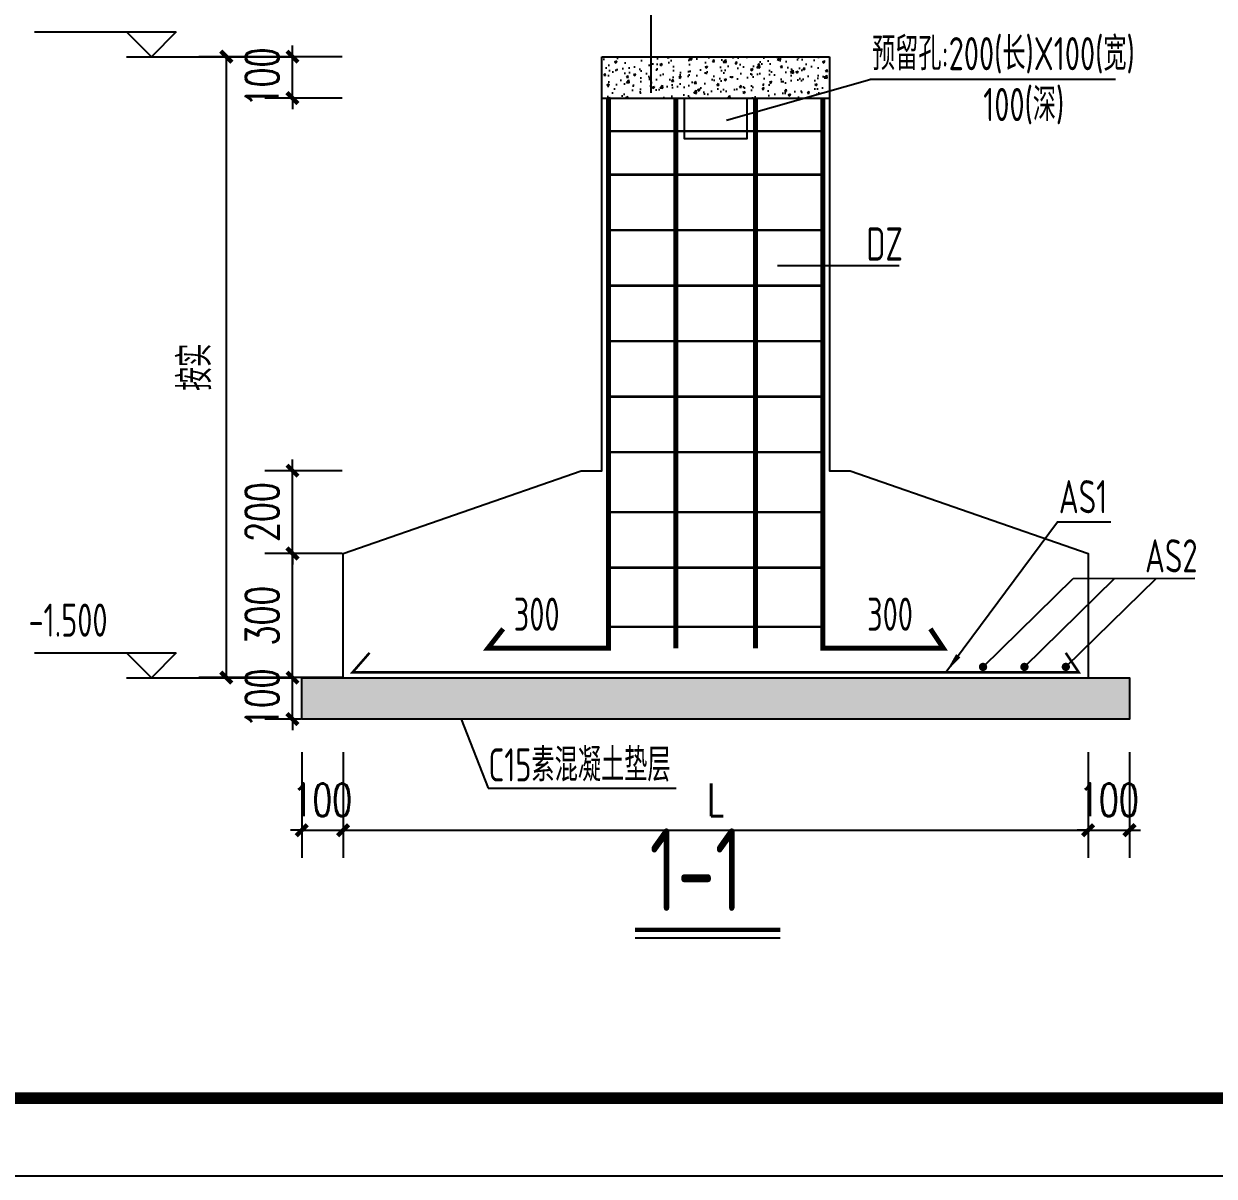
# Model space of a CAD drawing. Extents: x 180850 to 1400258, y 48356 to 327067.
# Drawn here: x 348291 to 369858, y 136382 to 157260 of the extents above; entities that cross this region are included whole.
import ezdxf
from ezdxf.enums import TextEntityAlignment as Align

# ---------------------------------------------------------------- set-up
doc = ezdxf.new("R2010")
doc.units = 0
doc.header["$LTSCALE"] = 1000
for name, color, linetype in [('AXIS', 3, 'Continuous'), ('BASE_DE', 7, 'Continuous'), ('NUM', 7, 'Continuous'), ('PUB_TITLE', 4, 'Continuous'), ('REIN', 1, 'Continuous'), ('TC', 252, 'Continuous'), ('TEXT', 7, 'Continuous'), ('THICK', 6, 'Continuous'), ('引出线', 3, 'Continuous')]:
    doc.layers.add(name, color=color, linetype=linetype)
doc.styles.add('_TCH_DIM_T3', font='SIMPLEX', dxfattribs={"width": 0.705882, "bigfont": 'GBCBIG'})
doc.styles.add('TSSD_Norm', font='tssdeng.shx', dxfattribs={"bigfont": 'hztxt.shx'})
doc.dimstyles.new('TCH-200-10', dxfattribs={"dimtxt": 595, "dimasz": 200, "dimexe": 500, "dimexo": 600, "dimgap": 252.5, "dimtad": 1, "dimdec": 0, "dimlfac": 0.1, "dimzin": 0, "dimdsep": 46, "dimtxsty": '_TCH_DIM_T3', "dimblk": 'ARCHTICK', "dimcen": 0.09, "dimclrd": 124, "dimclre": 124, "dimclrt": 7, "dimazin": 2, "dimtfac": 1, "dimtdec": 0, "dimtix": 1, "dimtmove": 2, "dimatfit": 3, "dimfxl": 1, "dimtolj": 1, "dimtzin": 0, "dimarcsym": 0})

# ---------------------------------------------------------------- blocks, each defined once
blk = doc.blocks.new('_ArchTick')
at = {"color": 0, "linetype": 'ByBlock', "const_width": 0.4}
blk.add_lwpolyline([(-0.5, -0.5), (0.5, 0.5)], dxfattribs=at)
blk = doc.blocks.new('*D794')
at = {"layer": 'AXIS', "color": 124, "linetype": 'ByBlock', "lineweight": -2, "transparency": 16777216}
for p, q in [((353159, 156664), (353159, 156864)), ((354059, 156664), (352659, 156664)), ((353159, 155914), (353159, 156664)), ((354059, 155914), (352659, 155914)), ((353159, 155914), (353159, 155714))]:
    blk.add_line(p, q, dxfattribs=at)
at = {"layer": 'Defpoints', "color": 0, "linetype": 'ByBlock', "transparency": 16777216}
for p in [(353159, 156664), (354659, 156664), (354659, 155914)]:
    blk.add_point(p, dxfattribs=at)
at = {"layer": 'AXIS', "color": 124, "linetype": 'ByBlock', "lineweight": -2, "transparency": 16777216, "xscale": 200, "yscale": 200, "zscale": 200}
for p, rotation in [((353159, 156664), 270), ((353159, 155914), 90)]:
    blk.add_blockref('_ArchTick', p, dxfattribs=dict(at, rotation=rotation))
at = {"layer": 'AXIS', "color": 7, "linetype": 'ByBlock', "transparency": 16777216, "insert": (352609, 156289), "char_height": 595, "attachment_point": 5, "rotation": 90, "style": '_TCH_DIM_T3'}
blk.add_mtext('\\A1;100', dxfattribs=at)
blk = doc.blocks.new('_TSDBK')
blk.add_lwpolyline([(0, 0, 0, 0.658, 0), (-2.5, 0, 0.658, 0.658, 0)], format="xyseb")
blk = doc.blocks.new('*D795')
at = {"layer": 'AXIS', "color": 124, "linetype": 'ByBlock', "lineweight": -2, "transparency": 16777216}
for p, q in [((367575, 144064), (367575, 142150)), ((368325, 144064), (368325, 142150)), ((367575, 142650), (367375, 142650)), ((367575, 142650), (368325, 142650)), ((368325, 142650), (368525, 142650))]:
    blk.add_line(p, q, dxfattribs=at)
at = {"layer": 'Defpoints', "color": 0, "linetype": 'ByBlock', "transparency": 16777216}
for p in [(367575, 144664), (368325, 144664), (368325, 142650)]:
    blk.add_point(p, dxfattribs=at)
at = {"layer": 'AXIS', "color": 124, "linetype": 'ByBlock', "lineweight": -2, "transparency": 16777216, "xscale": 200, "yscale": 200, "zscale": 200}
blk.add_blockref('_ArchTick', (367575, 142650), dxfattribs=at)
at = {"layer": 'AXIS', "color": 124, "linetype": 'ByBlock', "lineweight": -2, "transparency": 16777216, "xscale": 200, "yscale": 200, "zscale": 200, "rotation": 180}
blk.add_blockref('_ArchTick', (368325, 142650), dxfattribs=at)
at = {"layer": 'AXIS', "color": 7, "linetype": 'ByBlock', "transparency": 16777216, "insert": (367950, 143200), "char_height": 595, "attachment_point": 5, "style": '_TCH_DIM_T3'}
blk.add_mtext('\\A1;100', dxfattribs=at)
blk = doc.blocks.new('*D796')
at = {"layer": 'AXIS', "color": 124, "linetype": 'ByBlock', "lineweight": -2, "transparency": 16777216}
for p, q in [((354075, 144064), (354075, 142150)), ((367575, 144064), (367575, 142150)), ((354075, 142650), (367575, 142650))]:
    blk.add_line(p, q, dxfattribs=at)
at = {"layer": 'Defpoints', "color": 0, "linetype": 'ByBlock', "transparency": 16777216}
for p in [(354075, 144664), (367575, 144664), (367575, 142650)]:
    blk.add_point(p, dxfattribs=at)
at = {"layer": 'AXIS', "color": 124, "linetype": 'ByBlock', "lineweight": -2, "transparency": 16777216, "xscale": 200, "yscale": 200, "zscale": 200, "rotation": 180}
blk.add_blockref('_ArchTick', (354075, 142650), dxfattribs=at)
at = {"layer": 'AXIS', "color": 124, "linetype": 'ByBlock', "lineweight": -2, "transparency": 16777216, "xscale": 200, "yscale": 200, "zscale": 200}
blk.add_blockref('_ArchTick', (367575, 142650), dxfattribs=at)
at = {"layer": 'AXIS', "color": 7, "linetype": 'ByBlock', "transparency": 16777216, "insert": (360825, 143200), "char_height": 595, "attachment_point": 5, "style": '_TCH_DIM_T3'}
blk.add_mtext('\\A1;L', dxfattribs=at)
blk = doc.blocks.new('*D797')
at = {"layer": 'AXIS', "color": 124, "linetype": 'ByBlock', "lineweight": -2, "transparency": 16777216}
for p, q in [((353325, 144064), (353325, 142150)), ((354075, 144064), (354075, 142150)), ((353325, 142650), (353125, 142650)), ((353325, 142650), (354075, 142650)), ((354075, 142650), (354275, 142650))]:
    blk.add_line(p, q, dxfattribs=at)
at = {"layer": 'Defpoints', "color": 0, "linetype": 'ByBlock', "transparency": 16777216}
for p in [(353325, 144664), (354075, 144664), (354075, 142650)]:
    blk.add_point(p, dxfattribs=at)
at = {"layer": 'AXIS', "color": 124, "linetype": 'ByBlock', "lineweight": -2, "transparency": 16777216, "xscale": 200, "yscale": 200, "zscale": 200}
blk.add_blockref('_ArchTick', (353325, 142650), dxfattribs=at)
at = {"layer": 'AXIS', "color": 124, "linetype": 'ByBlock', "lineweight": -2, "transparency": 16777216, "xscale": 200, "yscale": 200, "zscale": 200, "rotation": 180}
blk.add_blockref('_ArchTick', (354075, 142650), dxfattribs=at)
at = {"layer": 'AXIS', "color": 7, "linetype": 'ByBlock', "transparency": 16777216, "insert": (353700, 143200), "char_height": 595, "attachment_point": 5, "style": '_TCH_DIM_T3'}
blk.add_mtext('\\A1;100', dxfattribs=at)
blk = doc.blocks.new('*D798')
at = {"layer": 'AXIS', "color": 124, "linetype": 'ByBlock', "lineweight": -2, "transparency": 16777216}
for p, q in [((353159, 145414), (353159, 145614)), ((353309, 145414), (352659, 145414)), ((353159, 144664), (353159, 145414)), ((353309, 144664), (352659, 144664)), ((353159, 144664), (353159, 144464))]:
    blk.add_line(p, q, dxfattribs=at)
at = {"layer": 'Defpoints', "color": 0, "linetype": 'ByBlock', "transparency": 16777216}
for p in [(353159, 145414), (353909, 145414), (353909, 144664)]:
    blk.add_point(p, dxfattribs=at)
at = {"layer": 'AXIS', "color": 124, "linetype": 'ByBlock', "lineweight": -2, "transparency": 16777216, "xscale": 200, "yscale": 200, "zscale": 200}
for p, rotation in [((353159, 145414), 270), ((353159, 144664), 90)]:
    blk.add_blockref('_ArchTick', p, dxfattribs=dict(at, rotation=rotation))
at = {"layer": 'AXIS', "color": 7, "linetype": 'ByBlock', "transparency": 16777216, "insert": (352609, 145039), "char_height": 595, "attachment_point": 5, "rotation": 90, "style": '_TCH_DIM_T3'}
blk.add_mtext('\\A1;100', dxfattribs=at)
blk = doc.blocks.new('*D799')
at = {"layer": 'AXIS', "color": 124, "linetype": 'ByBlock', "lineweight": -2, "transparency": 16777216}
for p, q in [((354059, 156664), (351459, 156664)), ((351959, 156664), (351959, 145414)), ((354059, 145414), (351459, 145414))]:
    blk.add_line(p, q, dxfattribs=at)
at = {"layer": 'Defpoints', "color": 0, "linetype": 'ByBlock', "transparency": 16777216}
for p in [(354659, 156664), (351959, 145414), (354659, 145414)]:
    blk.add_point(p, dxfattribs=at)
at = {"layer": 'AXIS', "color": 124, "linetype": 'ByBlock', "lineweight": -2, "transparency": 16777216, "xscale": 200, "yscale": 200, "zscale": 200}
for p, rotation in [((351959, 156664), 90), ((351959, 145414), 270)]:
    blk.add_blockref('_ArchTick', p, dxfattribs=dict(at, rotation=rotation))
at = {"layer": 'AXIS', "color": 7, "linetype": 'ByBlock', "transparency": 16777216, "insert": (351389, 151039), "char_height": 595, "attachment_point": 5, "rotation": 90, "style": '_TCH_DIM_T3'}
blk.add_mtext('\\A1;{\\W1;按实}', dxfattribs=at)
blk = doc.blocks.new('*D800')
at = {"layer": 'AXIS', "color": 124, "linetype": 'ByBlock', "lineweight": -2, "transparency": 16777216}
for p, q in [((353159, 149164), (353159, 149364)), ((354059, 149164), (352659, 149164)), ((353159, 147664), (353159, 149164)), ((354059, 147664), (352659, 147664)), ((353159, 147664), (353159, 147464))]:
    blk.add_line(p, q, dxfattribs=at)
at = {"layer": 'Defpoints', "color": 0, "linetype": 'ByBlock', "transparency": 16777216}
for p in [(353159, 149164), (354659, 149164), (354659, 147664)]:
    blk.add_point(p, dxfattribs=at)
at = {"layer": 'AXIS', "color": 124, "linetype": 'ByBlock', "lineweight": -2, "transparency": 16777216, "xscale": 200, "yscale": 200, "zscale": 200}
for p, rotation in [((353159, 149164), 270), ((353159, 147664), 90)]:
    blk.add_blockref('_ArchTick', p, dxfattribs=dict(at, rotation=rotation))
at = {"layer": 'AXIS', "color": 7, "linetype": 'ByBlock', "transparency": 16777216, "insert": (352609, 148414), "char_height": 595, "attachment_point": 5, "rotation": 90, "style": '_TCH_DIM_T3'}
blk.add_mtext('\\A1;200', dxfattribs=at)
blk = doc.blocks.new('*D801')
at = {"layer": 'AXIS', "color": 124, "linetype": 'ByBlock', "lineweight": -2, "transparency": 16777216}
for p, q in [((354059, 147664), (352659, 147664)), ((353159, 145414), (353159, 147664)), ((354059, 145414), (352659, 145414))]:
    blk.add_line(p, q, dxfattribs=at)
at = {"layer": 'Defpoints', "color": 0, "linetype": 'ByBlock', "transparency": 16777216}
for p in [(353159, 147664), (354659, 147664), (354659, 145414)]:
    blk.add_point(p, dxfattribs=at)
at = {"layer": 'AXIS', "color": 124, "linetype": 'ByBlock', "lineweight": -2, "transparency": 16777216, "xscale": 200, "yscale": 200, "zscale": 200}
for p, rotation in [((353159, 147664), 90), ((353159, 145414), 270)]:
    blk.add_blockref('_ArchTick', p, dxfattribs=dict(at, rotation=rotation))
at = {"layer": 'AXIS', "color": 7, "linetype": 'ByBlock', "transparency": 16777216, "insert": (352609, 146539), "char_height": 595, "attachment_point": 5, "rotation": 90, "style": '_TCH_DIM_T3'}
blk.add_mtext('\\A1;300', dxfattribs=at)

msp = doc.modelspace()

# ---------------------------------------------------------------- hatches: boundary and pattern name
at = {"layer": 'TC'}
h = msp.add_hatch(dxfattribs=at)
h.set_pattern_fill('AR-CONC', color=256, scale=2.25, style=0)
h.set_pattern_definition([(50, (150102.82, 218572.67), (409.9155, -35.86294), [42.8625, -471.4875]), (355, (150102.82, 218572.67), (-79.29636, 429.87745), [34.29, -377.19]), (100.451, (150137, 218569.7), (330.6206, 394.01255), [36.4275, -400.7025]), (46.1842, (150102.8, 218686.97), (609.9278, -94.5952), [64.2937, -707.2312]), (96.6356, (150153.65, 218679.1), (534.1595, 556.7075), [54.6412, -601.0537]), (351.184, (150102.8, 218687), (534.1604, 556.7065), [51.435, -565.785]), (21, (150159.97, 218658.4), (341.1335, -230.0974), [42.8625, -471.4875]), (326, (150159.97, 218658.4), (139.0546, 414.4229), [34.29, -377.19]), (71.4514, (150188.4, 218639.22), (480.1871, 184.3264), [36.4275, -400.7025]), (37.5, (150102.82, 218572.67), (6.94936, 190.24884), [0, -372.618, 0, -382.905, 0, -378.61875]), (7.5, (150102.82, 218572.67), (150.34424, 225.4063), [0, -218.313, 0, -364.0455, 0, -144.30375]), (327.5, (149975.38, 218572.67), (305.07884, -12.88967), [0, -142.875, 0, -445.77, 0, -591.5025]), (317.5, (149918.23, 218572.67), (333.29066, 57.2096), [0, -185.7375, 0, -296.037, 0, -420.0525])])
h.paths.add_polyline_path([(358762.96, 156663.64), (358762.96, 155913.64), (360825.46, 155913.64), (360825.46, 156663.64)])
h.paths.add_polyline_path([(362887.96, 156663.64), (360825.46, 156663.64), (360825.46, 155913.64), (361387.96, 155913.64), (362887.96, 155913.64)])
h = msp.add_hatch(dxfattribs=at)
h.set_pattern_fill('AR-CONC', color=256, scale=2.25, style=0)
h.set_pattern_definition([(50, (50499.85, 155572.67), (409.9155, -35.86294), [42.8625, -471.4875]), (355, (50499.85, 155572.67), (-79.29636, 429.87745), [34.29, -377.19]), (100.451, (50534, 155569.7), (330.62063, 394.01255), [36.4275, -400.7025]), (46.1842, (50499.85, 155686.97), (609.92784, -94.5952), [64.2937, -707.2312]), (96.6356, (50550.7, 155679.1), (534.1595, 556.7075), [54.6412, -601.0537]), (351.184, (50499.85, 155687), (534.1604, 556.7065), [51.435, -565.785]), (21, (50557, 155658.4), (341.13348, -230.0974), [42.8625, -471.4875]), (326, (50557, 155658.4), (139.05456, 414.4229), [34.29, -377.19]), (71.4514, (50585.42, 155639.22), (480.1871, 184.32643), [36.4275, -400.7025]), (37.5, (50499.85, 155572.67), (6.94936, 190.24884), [0, -372.618, 0, -382.905, 0, -378.61875]), (7.5, (50499.85, 155572.67), (150.34424, 225.40629), [0, -218.313, 0, -364.0455, 0, -144.30375]), (327.5, (50372.4, 155572.67), (305.07884, -12.889674), [0, -142.875, 0, -445.77, 0, -591.5025]), (317.5, (50315.25, 155572.67), (333.29066, 57.2096), [0, -185.7375, 0, -296.037, 0, -420.0525])])
h.paths.add_polyline_path([(360825.46, 145413.64), (353325.46, 145413.64), (353325.46, 144663.64), (360825.46, 144663.64)])
h.paths.add_polyline_path([(365865.46, 145413.64), (360825.46, 145413.64), (360825.46, 144663.64), (366615.46, 144663.64)])
h.paths.add_polyline_path([(366615.46, 145413.64), (365865.46, 145413.64), (366615.46, 144663.64), (367365.46, 144663.64)])
h.paths.add_polyline_path([(367365.46, 145413.64), (366615.46, 145413.64), (367365.46, 144663.64), (368115.46, 144663.64)])
h.paths.add_polyline_path([(368325.46, 145413.64), (367365.46, 145413.64), (368115.46, 144663.64), (368325.46, 144663.64)])

# ---------------------------------------------------------------- linework, layer by layer
at = {"layer": 'AXIS', "linetype": 'ByBlock'}
msp.add_line((350152.05, 156663.64), (353158.96, 156663.64), dxfattribs=at)
at = {"layer": 'BASE_DE'}
for p, q in [((358762.96, 156663.64), (362887.96, 156663.64)), ((358762.96, 155913.64), (362887.96, 155913.64))]:
    msp.add_line(p, q, dxfattribs=at)
for points in [[(354075.46, 145413.64), (354075.46, 147663.64), (358387.96, 149163.64), (358762.96, 149163.64), (358762.96, 156663.64)], [(362887.96, 156663.64), (362887.96, 149163.64), (363262.96, 149163.64), (367575.46, 147663.64), (367575.46, 145413.64)], [(353325.46, 145413.64), (368325.46, 145413.64), (368325.46, 144663.64), (353325.46, 144663.64), (353325.46, 145413.64)]]:
    msp.add_lwpolyline(points, dxfattribs=at)
at = {"layer": 'NUM', "const_width": 75}
msp.add_lwpolyline([(361997.16, 140846.19), (359364.76, 140846.19)], dxfattribs=at)
at = {"layer": 'NUM'}
msp.add_lwpolyline([(361997.16, 140696.19), (359364.76, 140696.19)], dxfattribs=at)
at = {"layer": 'PUB_TITLE'}
msp.add_lwpolyline([(306908.52, 220381.89), (425837.69, 220381.89), (425837.69, 136381.97), (306908.52, 136381.97)], close=True, dxfattribs=at)
at = {"layer": 'PUB_TITLE', "const_width": 212.12}
msp.add_lwpolyline([(310443.87, 137796.11), (310443.87, 218967.75), (424423.55, 218967.75), (424423.55, 137796.11)], close=True, dxfattribs=at)
at = {"layer": 'REIN'}
for points, const_width in [([(358882.96, 155913.64), (358882.96, 145946.14), (356699.94, 145946.14), (356975.24, 146298.46)], 90), ([(360104.13, 155913.64), (360104.13, 145946.14)], 90), ([(361546.79, 155913.64), (361546.79, 145946.14)], 90), ([(362767.96, 155913.64), (362767.96, 145946.14), (364950.99, 145946.14), (364716.77, 146298.46)], 90), ([(358882.96, 155314.22), (362812.96, 155314.22)], 45), ([(358882.96, 154526.04), (362812.96, 154526.04)], 45), ([(358882.96, 153520.44), (362812.96, 153520.44)], 45), ([(358882.96, 152514.84), (362812.96, 152514.84)], 45), ([(358882.96, 151509.23), (362812.96, 151509.23)], 45), ([(358882.96, 150503.63), (362812.96, 150503.63)], 45), ([(358882.96, 149498.03), (362812.96, 149498.03)], 45), ([(358882.96, 148413.64), (362812.96, 148413.64)], 45), ([(358882.96, 147408.03), (362812.96, 147408.03)], 45), ([(358882.96, 146333.21), (362812.96, 146333.21)], 45), ([(354554.57, 145863.46), (354247.96, 145511.14), (367402.96, 145511.14), (367168.74, 145863.46)], 45)]:
    msp.add_lwpolyline(points, dxfattribs=dict(at, const_width=const_width))
at = {"layer": 'REIN', "const_width": 75}
for points in [[(365632.96, 145608.64, 1), (365707.96, 145608.64, 1)], [(366382.96, 145608.64, 1), (366457.96, 145608.64, 1)], [(367132.96, 145608.64, 1), (367207.96, 145608.64, 1)]]:
    msp.add_lwpolyline(points, format="xyb", close=True, dxfattribs=at)
at = {"layer": 'THICK'}
msp.add_lwpolyline([(360262.96, 155913.64), (361387.96, 155913.64), (361387.96, 155176.75), (360262.96, 155176.75)], close=True, dxfattribs=at)
at = {"layer": '引出线'}
for p, q in [((359658.51, 156010.57), (359658.51, 157526.38)), ((348487.05, 157113.64), (351052.05, 157113.64)), ((350602.05, 156663.64), (350152.05, 157113.64)), ((351052.05, 157113.64), (350602.05, 156663.64)), ((361022.92, 155516.01), (363620.22, 156248.08)), ((368070.3, 156248.08), (363620.22, 156248.08)), ((361945.77, 152883.46), (364152.22, 152883.46)), ((365670.46, 145608.64), (367305.1, 147209.02)), ((366420.46, 145608.64), (368055.1, 147209.02)), ((367170.46, 145608.64), (368805.1, 147209.02)), ((367305.1, 147209.02), (369509.8, 147215.6)), ((348487.05, 145863.64), (351052.05, 145863.64)), ((350602.05, 145413.64), (350152.05, 145863.64)), ((351052.05, 145863.64), (350602.05, 145413.64)), ((350152.05, 145413.64), (353158.96, 145413.64)), ((356216.44, 144663.64), (356706.66, 143411.73)), ((356706.66, 143411.73), (360112.23, 143411.73))]:
    msp.add_line(p, q, dxfattribs=at)
msp.add_lwpolyline([(364995.65, 145511.14), (364995.65, 145511.14), (367021.29, 148239.84), (367986.19, 148239.84)], dxfattribs=at)

# ---------------------------------------------------------------- block references
at = {"layer": '引出线', "xscale": 150.0000000000001, "yscale": 150.0000000000001, "zscale": 150.0000000000001, "rotation": 232.9271347141111}
msp.add_blockref('_TSDBK', (364995.65, 145511.14), dxfattribs=at)

# ---------------------------------------------------------------- texts
at = {"layer": 'NUM', "style": 'TSSD_Norm', "width": 0.7}
msp.add_text('1-1', height=1500, dxfattribs=at).set_placement((359628.86, 141184.07, 0))
at = {"layer": 'TEXT', "style": 'TSSD_Norm', "width": 0.7}
for s, height, p in [('预留孔:200(长)X100(宽)', 599.9985, (363658.19, 156418.85)), ('100(深)', 599.998, (365673.68, 155497.21)), ('DZ', 599.998, (363557.27, 152970.54)), ('AS2', 599.998, (368605.95, 147320.96)), ('C15素混凝土垫层', 599.998, (356708.64, 143533.67))]:
    msp.add_text(s, height=height, dxfattribs=at).set_placement(p)
msp.add_text('AS1', height=599.998, dxfattribs=at).set_placement((367921.63, 148392.68), align=Align.RIGHT)
msp.add_text('-1.500', height=599.998, dxfattribs=at).set_placement((348376.39, 145975.97), align=Align.BOTTOM_LEFT)
for p in [(357998.21, 146083.98), (364400.4, 146083.98)]:
    msp.add_text('300', height=599.998, dxfattribs=at).set_placement(p, align=Align.BOTTOM_RIGHT)

# ---------------------------------------------------------------- dimensions: what is measured, and where the dimension line sits
at = {"layer": 'AXIS', "linetype": 'ByBlock'}
for base, p1, p2, angle, text, picture, middle in [((353158.96, 156663.64), (354658.96, 155913.64), (354658.96, 156663.64), 90, '100', '*D794', (352608.96, 156288.64)), ((351958.96, 145413.64), (354658.96, 156663.64), (354658.96, 145413.64), 270, '{\\W1;按实}', '*D799', (351389.27, 151038.64)), ((353158.96, 149163.64), (354658.96, 147663.64), (354658.96, 149163.64), 90, '200', '*D800', (352608.96, 148413.64)), ((353158.96, 147663.64), (354658.96, 145413.64), (354658.96, 147663.64), 90, '300', '*D801', (352608.96, 146538.64)), ((353158.96, 145413.64), (353908.96, 144663.64), (353908.96, 145413.64), 90, '100', '*D798', (352608.96, 145038.64))]:
    dim = msp.add_linear_dim(base=base, p1=p1, p2=p2, angle=angle, text=text, dimstyle='TCH-200-10', dxfattribs=at)
    dim.commit()
    dim.dimension.update_dxf_attribs({"geometry": picture, "text_midpoint": middle})
for base, p1, p2, text, picture, middle in [((354075.46, 142649.69), (353325.46, 144663.64), (354075.46, 144663.64), '100', '*D797', (353700.46, 143199.69)), ((367575.46, 142649.69), (354075.46, 144663.64), (367575.46, 144663.64), 'L', '*D796', (360825.46, 143199.69)), ((368325.46, 142649.69), (367575.46, 144663.64), (368325.46, 144663.64), '100', '*D795', (367950.46, 143199.69))]:
    dim = msp.add_linear_dim(base=base, p1=p1, p2=p2, text=text, dimstyle='TCH-200-10', dxfattribs=at)
    dim.commit()
    dim.dimension.update_dxf_attribs({"geometry": picture, "text_midpoint": middle})

doc.saveas('drawing.dxf')
